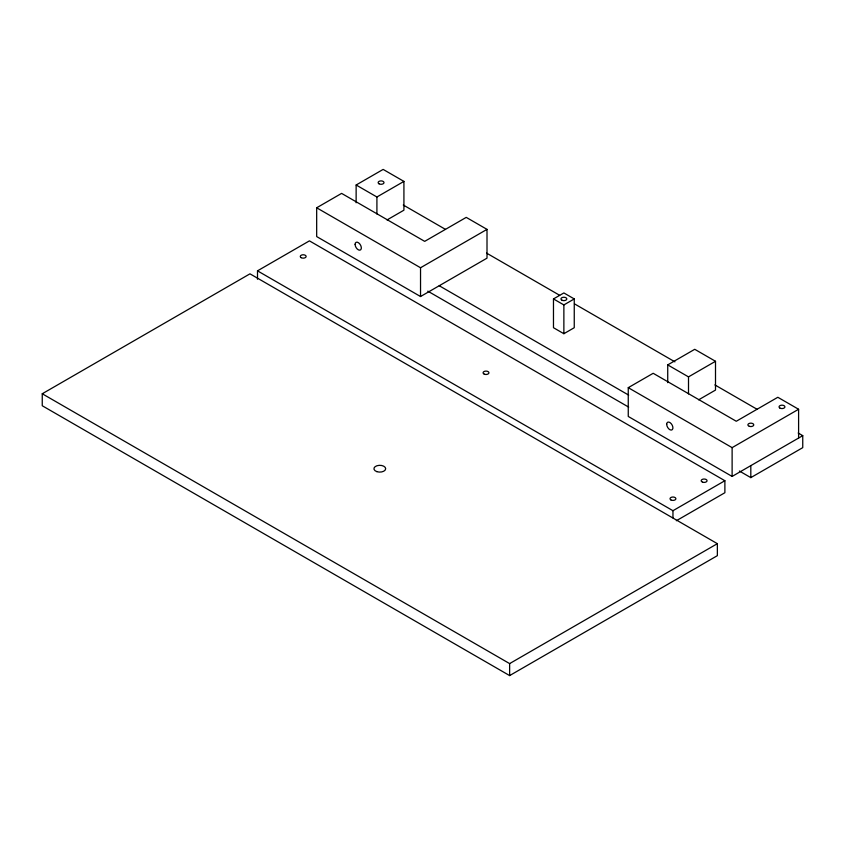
<?xml version="1.0" encoding="UTF-8"?>
<svg xmlns="http://www.w3.org/2000/svg" width="845" height="845" viewBox="0 0 845 845"><rect width="100%" height="100%" fill="white"/><g stroke="black" fill="none" stroke-linecap="round" stroke-linejoin="round"><path stroke-width="1.27" d="M316.674 207.785L341.602 193.389L424.686 241.364L466.239 217.376L487.005 229.375L487.005 258.158L420.535 296.532L316.674 236.568L316.674 207.785L420.535 267.749L487.005 229.375M356.136 202.779L356.136 185.002L383.144 169.412L403.921 181.4L403.921 210.183L387.042 219.932M356.136 185.002L376.912 196.991L403.921 181.4M42.25 393.759L249.972 273.833L717.363 543.673L717.363 555.661L509.63 675.588L42.25 405.748L42.25 393.759L509.63 663.6L717.363 543.673M257.503 279.241L257.503 270.844L309.428 240.867L724.883 480.72L724.883 492.719L676.338 520.742M553.475 298.929L563.869 292.94L574.251 298.929L574.251 327.712L563.869 333.712L553.475 327.712L553.475 298.929L563.869 304.929L574.251 298.929M739.407 471.035L750.814 477.626L802.75 447.649L802.75 435.65L732.119 476.432L628.257 416.458L628.257 387.675L653.185 373.289L736.28 421.264L777.822 397.277L798.599 409.265L798.599 438.048M667.73 382.669L667.73 364.892L694.738 349.302L715.504 361.29L715.504 390.073L698.625 399.822M667.73 364.892L688.506 376.881L715.504 361.29M628.257 387.675L732.119 447.639L798.599 409.265M257.503 270.844L672.958 510.707L724.883 480.72M403.276 205.018L445.505 229.396M486.593 253.12L559.644 295.296M574.484 303.862L674.923 361.85M714.87 384.908L757.099 409.297M798.187 433.02L802.75 435.65M439.231 285.737L628.691 395.122M427.813 291.145L628.691 407.121M750.814 465.637L750.814 477.626M732.119 447.639L732.119 476.432M688.506 376.881L688.506 393.897M672.958 510.707L672.958 517.9M563.869 304.929L563.869 333.712M509.63 663.6L509.63 675.588M420.535 267.749L420.535 296.532M376.912 196.991L376.912 213.996M301.126 257.651A2.936 1.701 0 0 0 306.038 256.891A2.936 1.701 0 0 0 302.436 254.82A2.936 1.701 0 0 0 301.126 257.651M702.639 482.189A2.936 1.701 0 0 0 707.054 480.72A2.936 1.701 0 0 0 702.639 479.252A2.936 1.701 0 0 0 702.639 482.189M670.877 499.913A2.936 1.701 0 0 0 675.789 499.152A2.936 1.701 0 0 0 672.197 497.071A2.936 1.701 0 0 0 670.877 499.913M484.248 374.145A2.936 1.701 0 0 0 488.917 372.983A2.936 1.701 0 0 0 484.84 371.23A2.936 1.701 0 0 0 484.248 374.145M562.115 300.292A2.936 1.701 0 0 0 566.784 299.13A2.936 1.701 0 0 0 562.707 297.377A2.936 1.701 0 0 0 562.115 300.292M779.903 408.072A2.936 1.701 0 0 0 784.815 407.311A2.936 1.701 0 0 0 781.213 405.23A2.936 1.701 0 0 0 779.903 408.072M749.346 426.324A2.936 1.701 0 0 0 753.761 424.855A2.936 1.701 0 0 0 749.346 423.387A2.936 1.701 0 0 0 749.346 426.324M378.993 183.798A2.936 1.701 0 0 0 383.905 183.038A2.936 1.701 0 0 0 380.303 180.957A2.936 1.701 0 0 0 378.993 183.798M355.101 244.363A4.405 2.546 60 0 0 359.78 250.183A4.405 2.546 60 0 0 359.78 243.951A4.405 2.546 60 0 0 355.101 244.363M666.694 424.253A4.405 2.546 60 0 0 671.363 430.073A4.405 2.546 60 0 0 671.363 423.841A4.405 2.546 60 0 0 666.694 424.253M376.87 471.647A5.873 3.391 0 0 0 385.679 468.711A5.873 3.391 0 0 0 376.87 465.775A5.873 3.391 0 0 0 376.87 471.647"/></g></svg>
